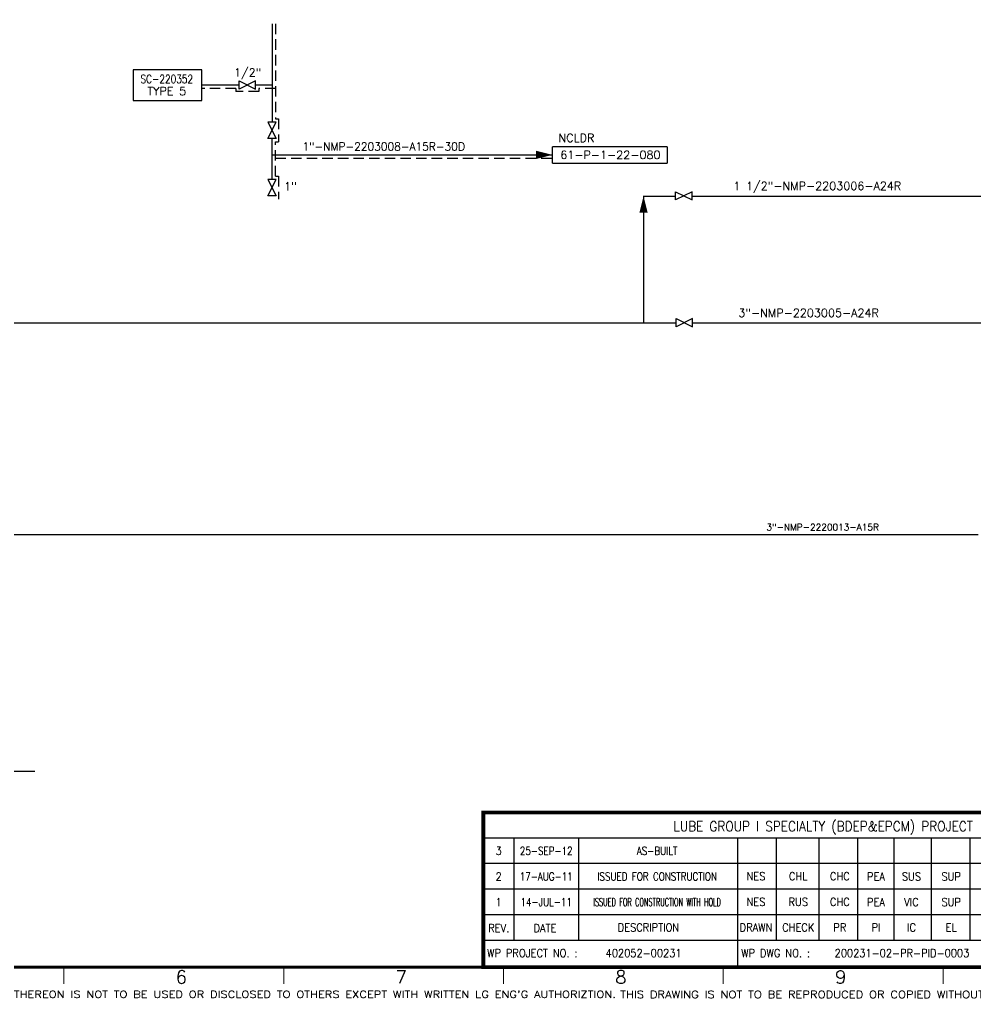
# Model space of a CAD drawing. Header units: millimetres. Extents: x 0 to 810, y -10 to 568.
# Drawn here: x 321.5 to 612.8, y -10.1 to 289 of the extents above; entities that cross this region are included whole.
import ezdxf
from ezdxf.enums import TextEntityAlignment as Align

# ---------------------------------------------------------------- set-up
doc = ezdxf.new("R2010")
doc.units = ezdxf.units.MM
doc.linetypes.add('HIDDEN', pattern=[9.525, 6.35, -3.175])
doc.linetypes.add('SOLID', pattern=[0])
for name, color, linetype in [('1', 1, 'Continuous'), ('2', 7, 'Continuous'), ('3', 3, 'Continuous'), ('BORDER-10045', 6, 'Continuous'), ('DRAW', 7, 'Continuous')]:
    doc.layers.add(name, color=color, linetype=linetype)
doc.layers.add('DIM', color=3, linetype='Continuous', lineweight=13)
doc.styles.add('ROMANS', font='romans.shx', dxfattribs={"height": 0.1})
doc.styles.add('ROMSIM', font='simplex.shx', dxfattribs={"height": 0.1})
doc.styles.add('S3', font='SIMPLEX')
doc.styles.get("Standard").update_dxf_attribs({"font": 'romans.shx'})

msp = doc.modelspace()

# ---------------------------------------------------------------- linework, layer by layer
at = {"color": 7, "linetype": 'Continuous'}
for p, q in [((388.42, 270.29), (393.42, 267.79)), ((393.42, 270.29), (388.42, 267.79)), ((388.42, 267.79), (388.42, 270.29)), ((393.42, 267.79), (393.42, 270.29)), ((399.65, 257.74), (397.15, 257.74)), ((397.15, 257.74), (399.65, 252.74)), ((397.15, 252.74), (399.65, 257.74)), ((399.65, 252.74), (397.15, 252.74)), ((397.15, 235.24), (399.65, 240.24)), ((397.15, 240.24), (399.65, 235.24)), ((399.65, 240.24), (397.15, 240.24)), ((399.65, 235.24), (397.15, 235.24))]:
    msp.add_line(p, q, dxfattribs=at)
at = {"color": 7, "linetype": 'HIDDEN', "ltscale": 0.5}
for p, q in [((387.42, 267.98), (387.42, 267.04)), ((394.42, 267.04), (387.42, 267.04)), ((394.42, 267.99), (394.42, 267.04)), ((399.46, 258.74), (400.4, 258.74)), ((400.4, 258.74), (400.4, 251.74)), ((399.46, 251.74), (400.4, 251.74)), ((399.46, 241.24), (400.4, 241.24)), ((400.4, 241.24), (400.4, 234.24))]:
    msp.add_line(p, q, dxfattribs=at)
at = {"color": 7}
for p, q in [((518.91, 250.24), (483.91, 250.24)), ((518.91, 250.24), (518.91, 245.24)), ((483.91, 245.24), (518.91, 245.24))]:
    msp.add_line(p, q, dxfattribs=at)
at = {"linetype": 'Continuous'}
for p, q in [((521.45, 236.48), (526.45, 233.98)), ((526.45, 236.48), (521.45, 233.98)), ((521.45, 233.98), (521.45, 236.48)), ((526.45, 233.98), (526.45, 236.48)), ((521.6, 197.8), (526.6, 195.3)), ((526.6, 197.8), (521.6, 195.3)), ((521.6, 195.3), (521.6, 197.8)), ((526.6, 195.3), (526.6, 197.8))]:
    msp.add_line(p, q, dxfattribs=at)
at = {"color": 6, "const_width": 1}
msp.add_lwpolyline([(0, 558), (805, 558), (805, 0), (0, 0), (0, 558)], dxfattribs=at)
msp.add_lwpolyline([(356.07, 273.71), (356.07, 264.27), (377.07, 264.27), (377.07, 273.71)], close=True)
at = {"layer": '1', "color": 7}
for p, q in [((398.46, 287.74), (398.46, 257.74)), ((398.46, 245.24), (398.46, 252.74)), ((483.91, 245.24), (483.91, 250.24)), ((398.46, 247.74), (483.91, 247.74)), ((398.46, 240.24), (398.46, 245.24)), ((511.68, 235.24), (511.68, 196.49)), ((51.89, 196.49), (521.6, 196.49)), ((526.6, 196.49), (615.01, 196.49)), ((326.13, 59.69), (280.79, 59.69))]:
    msp.add_line(p, q, dxfattribs=at)
at = {"layer": '1', "color": 7, "linetype": 'HIDDEN', "ltscale": 0.5}
for p, q in [((399.46, 287.74), (399.46, 258.74)), ((399.46, 241.24), (399.46, 251.74)), ((399.46, 246.74), (483.91, 246.74))]:
    msp.add_line(p, q, dxfattribs=at)
at = {"layer": '2', "color": 7}
for points in [[(483.91, 247.74, 0, 2.5, 0), (478.91, 247.74, 2.5, 2.5, 0)], [(511.68, 235.16, 0, 2.5, 0), (511.68, 230.16, 2.5, 2.5, 0)]]:
    msp.add_lwpolyline(points, format="xyseb", dxfattribs=at)
at = {"layer": '3', "color": 7, "linetype": 'SOLID'}
for p, q in [((388.42, 268.99), (377.07, 268.99)), ((398.46, 268.99), (393.42, 268.99)), ((511.68, 235.16), (521.45, 235.16)), ((526.45, 235.16), (614.91, 235.16)), ((613.71, 131.89), (304.6, 131.89))]:
    msp.add_line(p, q, dxfattribs=at)
at = {"layer": '3', "color": 7, "linetype": 'HIDDEN', "ltscale": 0.5}
for p, q in [((387.42, 267.99), (377.07, 267.99)), ((399.46, 267.99), (394.42, 267.99))]:
    msp.add_line(p, q, dxfattribs=at)
at = {"layer": 'BORDER-10045'}
for p, q in [((670, 47.19), (462.85, 47.19)), ((670, 39.38), (462.85, 39.38)), ((472.16, 39.38), (472.16, 8.14)), ((491.86, 39.38), (491.86, 8.14)), ((540.31, 39.38), (540.31, 8.14)), ((552.11, 39.38), (552.11, 8.14)), ((565.13, 39.38), (565.13, 8.14)), ((576.94, 39.38), (576.94, 8.14)), ((588.01, 39.38), (588.01, 8.14)), ((599.33, 39.38), (599.33, 8.14)), ((611.13, 39.38), (611.13, 8.14)), ((670, 31.57), (462.85, 31.57)), ((670, 23.76), (462.85, 23.76)), ((670, 15.95), (462.85, 15.95)), ((670, 8.14), (462.85, 8.14)), ((540.31, 8.14), (540.31, 0))]:
    msp.add_line(p, q, dxfattribs=at)
at = {"layer": 'BORDER-10045', "const_width": 1.15}
msp.add_lwpolyline([(462.85, 47.19), (670, 47.19), (670, 0), (462.85, 0)], close=True, dxfattribs=at)
at = {"layer": 'DIM', "color": 7}
for p, q in [((335, 0), (335, -5.1)), ((402, 0), (402, -5.1)), ((469, 0), (469, -5.1)), ((536, 0), (536, -5.1)), ((603, 0), (603, -5.1))]:
    msp.add_line(p, q, dxfattribs=at)

# ---------------------------------------------------------------- texts
at = {"width": 0.8}
msp.add_text('SC-220352', height=2.5, dxfattribs=at).set_placement((366.35, 270.87), align=Align.MIDDLE)
msp.add_text('TYPE 5', height=2.5).set_placement((366.35, 267.18), align=Align.MIDDLE)
at = {"color": 7}
msp.add_text('NCLDR', height=2.5, dxfattribs=at).set_placement((491.23, 252.91), align=Align.MIDDLE)
at = {"style": 'ROMANS'}
for s, width, p, p2 in [("THIS DRAWING IS THE PROPERTY OF LG ENGINEERING CO., LTD.(LG ENG'G) IT CONTAINS INFORMATIONS REGARDED AS CONFIDENTAL BY LG ENG'G. THIS DRAWING AND THE INFORMATION THEREON IS NOT TO BE USED OR DISCLOSED TO OTHERS EXCEPT WITH WRITTEN LG ENG'G AUTHORIZTION. ", 1.023447, (-0.08, -9.39), (505, -9.39)), ("THIS DRAWING IS NOT TO BE REPRODUCED OR COPIED WITHOUT PERMISSION AND IS TO BE RETRUNED TO LG ENG'G WITH ANY COPIES (PARTIAL OR COMPLETE) ON DEMAND.", 1.026272, (504.55, -9.41), (805.5, -9.41))]:
    msp.add_text(s, height=2.16, dxfattribs=dict(at, width=width)).set_placement(p, p2, align=Align.FIT)
at = {"layer": '1', "color": 7, "style": 'ROMANS'}
msp.add_text('61-P-1-22-080', height=2.5, dxfattribs=at).set_placement((501.58, 247.74), align=Align.MIDDLE)
at = {"layer": '2', "color": 7}
for s, p in [('1/2"', (386.81, 271.63)), ('1"', (402.11, 236.9))]:
    msp.add_text(s, height=2.5, dxfattribs=at).set_placement(p)
at = {"layer": '2', "color": 7, "style": 'ROMSIM', "width": 0.95}
msp.add_text('1"-NMP-2203008-A15R-30D', height=2.5, dxfattribs=at).set_placement((457.25, 249.03), align=Align.RIGHT)
at = {"layer": '2', "color": 7, "style": 'ROMSIM'}
for s, height, p in [('1 1/2"-NMP-2203006-A24R', 2.5, (590.25, 237.01)), ('3"-NMP-2203005-A24R', 2.5, (583.43, 198.28)), ('3"-NMP-2220013-A15R', 2, (583.43, 133.2))]:
    msp.add_text(s, height=height, dxfattribs=at).set_placement(p, align=Align.RIGHT)
at = {"layer": 'DIM', "color": 2, "style": 'S3'}
for s, p in [('6', (370.78, -3)), ('7', (437.78, -3)), ('8', (504.78, -3)), ('9', (571.78, -3))]:
    msp.add_text(s, height=4, dxfattribs=at).set_placement(p, align=Align.MIDDLE)
at = {"layer": 'DRAW', "style": 'ROMANS'}
for s, height, width, p in [('LUBE GROUP I SPECIALTY (BDEP&EPCM) PROJECT', 3, 0.9, (566.42, 42.98)), ('3', 2.44, 0.9, (467.5, 35.47)), ('25-SEP-12', 2.441, 0.8, (482.01, 35.47)), ('AS-BUILT', 2.441, 0.8, (515.81, 35.47)), ('2', 2.44, 0.9, (467.5, 27.66)), ('17-AUG-11', 2.441, 0.8, (482.01, 27.66)), ('ISSUED FOR CONSTRUCTION', 2.4408, 0.8, (515.81, 27.66)), ('PEA', 2.441, 0.9, (582.53, 27.66)), ('SUS', 2.441, 0.9, (593.35, 27.66)), ('SUP', 2.441, 0.9, (605.46, 27.66)), ('1', 2.44, 0.9, (467.5, 19.85)), ('14-JUL-11', 2.441, 0.8, (482.01, 19.85)), ('ISSUED FOR CONSTRUCTION WITH HOLD', 2.4408, 0.6, (515.81, 19.85)), ('PEA', 2.441, 0.9, (582.53, 19.85)), ('VIC', 2.441, 0.9, (593.35, 19.85)), ('SUP', 2.441, 0.9, (605.46, 19.85))]:
    msp.add_text(s, height=height, dxfattribs=dict(at, width=width)).set_placement(p, align=Align.MIDDLE_CENTER)
at = {"layer": 'DRAW', "style": 'ROMANS', "width": 0.9}
for s, height, p in [('NES', 2.441, (545.96, 27.73)), ('CHL', 2.441, (558.83, 27.73)), ('CHC', 2.441, (571.52, 27.73)), ('NES', 2.441, (545.96, 19.92)), ('RUS', 2.441, (558.83, 19.92)), ('CHC', 2.441, (571.52, 19.92)), ('DESCRIPTION', 2.4408, (513.18, 12.11)), ('DRAWN', 2.441, (545.96, 12.11)), ('CHECK', 2.441, (558.83, 12.11)), ('PR', 2.441, (571.52, 12.11)), ('PI', 2.441, (582.53, 12.11)), ('IC', 2.441, (593.35, 12.11)), ('EL', 2.441, (605.46, 12.11))]:
    msp.add_text(s, height=height, dxfattribs=at).set_placement(p, align=Align.MIDDLE)
for s, p in [('REV.', (467.54, 10.69)), ('DATE', (481.62, 10.69))]:
    msp.add_text(s, height=2.441, dxfattribs=at).set_placement(p, align=Align.CENTER)
for s, p in [('WP PROJECT NO. :', (463.98, 4.29)), ('402052-00231', (500.12, 4.29)), ('WP DWG NO. :', (541.44, 4.29)), ('200231-02-PR-PID-0003', (569.93, 4.29))]:
    msp.add_text(s, height=2.4408, dxfattribs=at).set_placement(p, align=Align.MIDDLE_LEFT)

doc.saveas('drawing.dxf')
